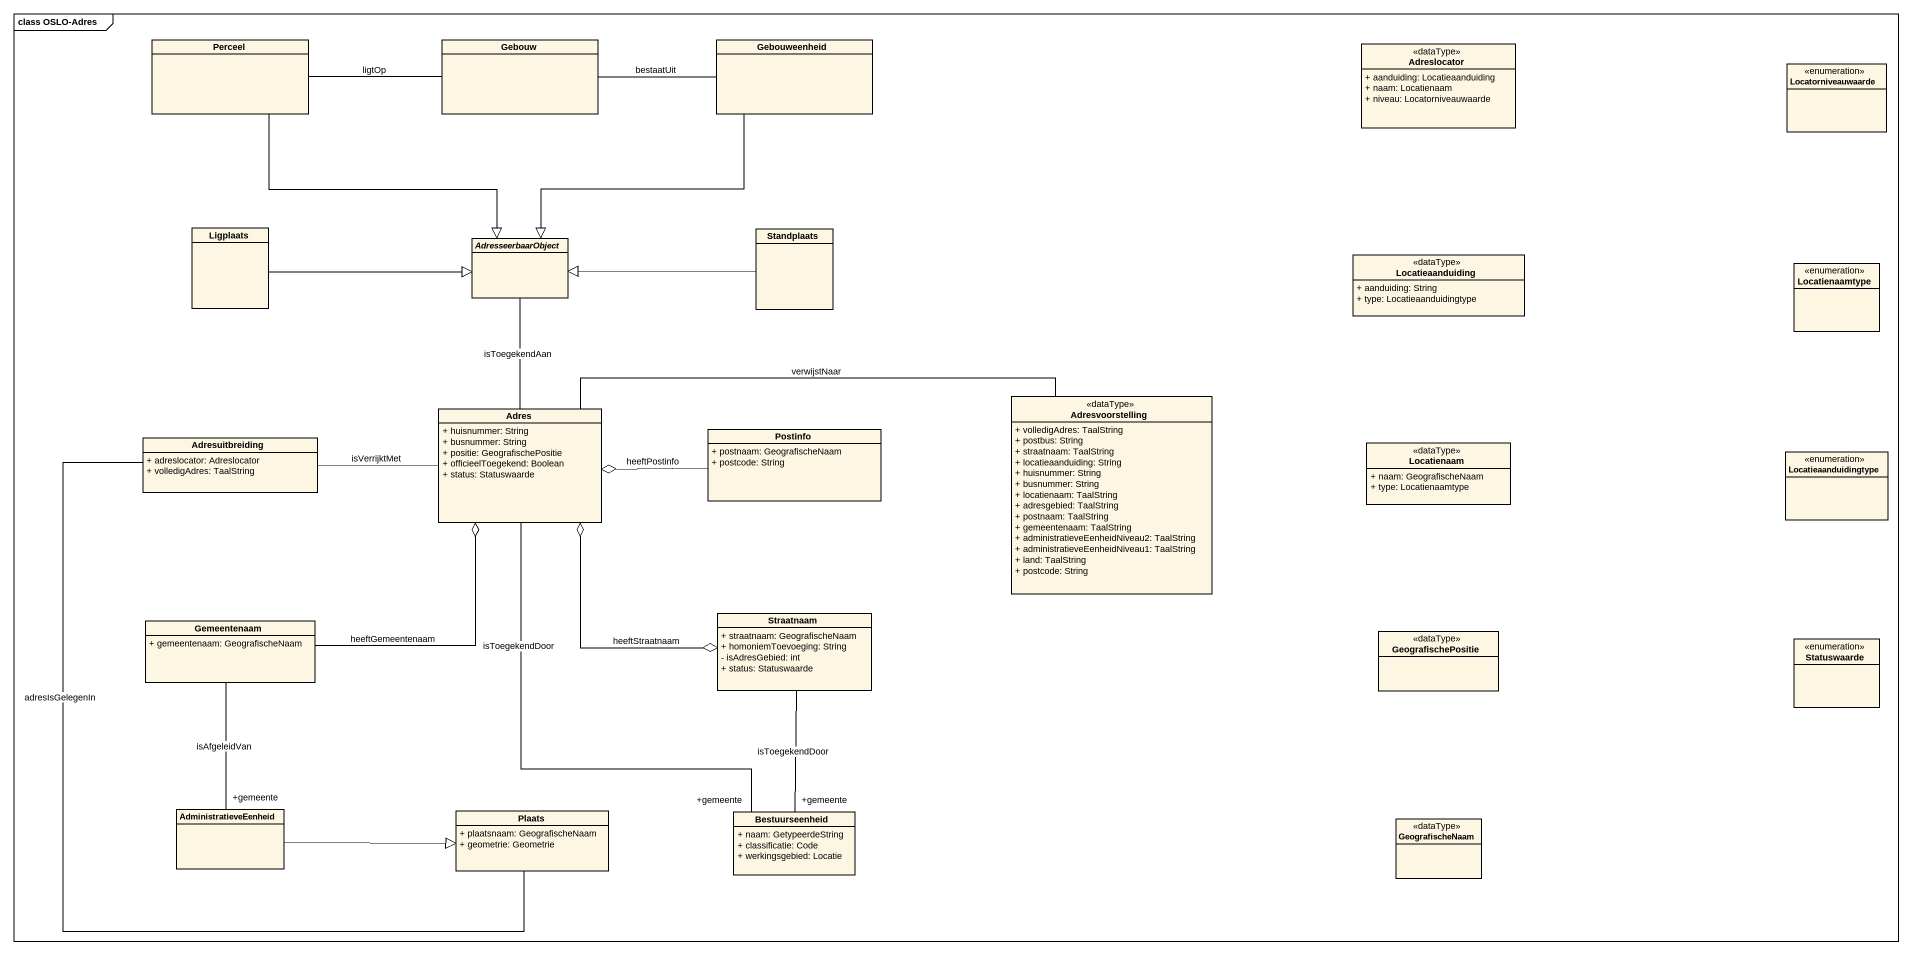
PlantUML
@startuml
mainframe class OSLO-Adres
hide circle
hide empty members
skinparam classAttributeIconSize 0
class Perceel
class Gebouw
class Gebouweenheid
class Adreslocator <<dataType>> {
  + aanduiding: Locatieaanduiding
  + naam: Locatienaam
  + niveau: Locatorniveauwaarde
}
enum Locatorniveauwaarde
class Ligplaats
abstract class AdresseerbaarObject
class Standplaats
class Locatieaanduiding <<dataType>> {
  + aanduiding: String
  + type: Locatieaanduidingtype
}
enum Locatienaamtype
class Adresvoorstelling <<dataType>> {
  + volledigAdres: TaalString
  + postbus: String
  + straatnaam: TaalString
  + locatieaanduiding: String
  + huisnummer: String
  + busnummer: String
  + locatienaam: TaalString
  + adresgebied: TaalString
  + postnaam: TaalString
  + gemeentenaam: TaalString
  + administratieveEenheidNiveau2: TaalString
  + administratieveEenheidNiveau1: TaalString
  + land: TaalString
  + postcode: String
}
class Adresuitbreiding {
  + adreslocator: Adreslocator
  + volledigAdres: TaalString
}
class Adres {
  + huisnummer: String
  + busnummer: String
  + positie: GeografischePositie
  + officieelToegekend: Boolean
  + status: Statuswaarde
}
class Postinfo {
  + postnaam: GeografischeNaam
  + postcode: String
}
class Locatienaam <<dataType>> {
  + naam: GeografischeNaam
  + type: Locatienaamtype
}
enum Locatieaanduidingtype
class Gemeentenaam {
  + gemeentenaam: GeografischeNaam
}
class Straatnaam {
  + straatnaam: GeografischeNaam
  + homoniemToevoeging: String
  - isAdresGebied: int
  + status: Statuswaarde
}
class GeografischePositie <<dataType>>
enum Statuswaarde
class AdministratieveEenheid
class Plaats {
  + plaatsnaam: GeografischeNaam
  + geometrie: Geometrie
}
class Bestuurseenheid {
  + naam: GetypeerdeString
  + classificatie: Code
  + werkingsgebied: Locatie
}
class GeografischeNaam <<dataType>>
Perceel --|> AdresseerbaarObject
Gebouw -left- Perceel : ligtOp
Gebouw -right- Gebouweenheid : bestaatUit
Gebouweenheid --|> AdresseerbaarObject
Ligplaats -right-|> AdresseerbaarObject
Standplaats -left-|> AdresseerbaarObject
Adresvoorstelling -left- Adres : verwijstNaar
Adresuitbreiding -- Plaats : adresIsGelegenIn
Adres -up- AdresseerbaarObject : isToegekendAan
Adres -left- Adresuitbreiding : isVerrijktMet
Adres o-right- Postinfo : heeftPostinfo
Adres o-- Gemeentenaam : heeftGemeentenaam
Adres o--o Straatnaam : heeftStraatnaam
Adres -- "+gemeente" Bestuurseenheid : isToegekendDoor
Gemeentenaam -- "+gemeente" AdministratieveEenheid : isAfgeleidVan
Straatnaam -- "+gemeente" Bestuurseenheid : isToegekendDoor
AdministratieveEenheid -right-|> Plaats
@enduml
